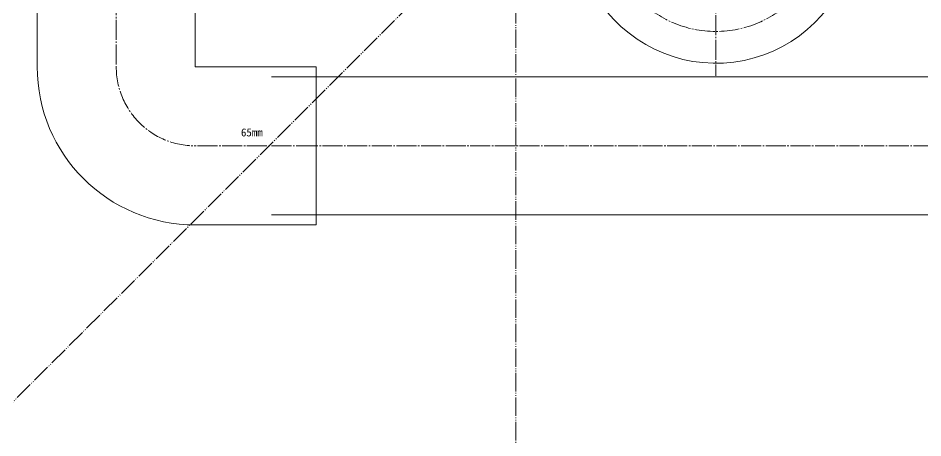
# Model space of a CAD drawing. Units: millimetres at full size. Extents: x -21196 to 21204, y -11807 to 11807.
# Drawn here: x -8273.5 to -7775.6, y -3873.9 to -3642.8 of the extents above; entities that cross this region are included whole.
import ezdxf
from ezdxf.enums import TextEntityAlignment as Align

# ---------------------------------------------------------------- set-up
doc = ezdxf.new("R2010")
doc.units = ezdxf.units.MM
doc.header["$LTSCALE"] = 0.5
doc.linetypes.add('USER3', pattern=[26.999999, 20.299999, -1.7, 0.8, -1.7, 0.8, -1.7])
doc.linetypes.add('USER4', pattern=[27.1, 22, -1.7, 1.7, -1.7])
doc.layers.add('1-0_設備-5(241129配置図菊池追記(立面図).jww)(機器配置図 260128.dwg)', color=7, linetype='Continuous', lineweight=9)
doc.styles.add('ＭＳ ゴシック', font='')
doc.styles.get('ＭＳ ゴシック').set_extended_font_data('MS Gothic')

msp = doc.modelspace()

# ---------------------------------------------------------------- linework, layer by layer
at = {"layer": '1-0_設備-5(241129配置図菊池追記(立面図).jww)(機器配置図 260128.dwg)', "linetype": 'USER4'}
for p, q in [((-7889.5215, -3505.6831), (-7889.5215, -3674.6113)), ((-8219.5215, -3603.1471), (-8219.5215, -3669.6471)), ((-8109.5215, -3713.1471), (-8176.0215, -3713.1471)), ((-7620.7125, -3713.1471), (-8109.5215, -3713.1471))]:
    msp.add_line(p, q, dxfattribs=at)
at = {"layer": '1-0_設備-5(241129配置図菊池追記(立面図).jww)(機器配置図 260128.dwg)', "linetype": 'USER3'}
msp.add_line((-7999.5216, -3577.26), (-8999.5216, -4577.26), dxfattribs=at)
at = {"layer": '1-0_設備-5(241129配置図菊池追記(立面図).jww)(機器配置図 260128.dwg)'}
for p, q in [((-8176.0215, -3669.6471), (-8176.0215, -3603.1471)), ((-8109.5215, -3675.1471), (-8134.1495, -3675.1471)), ((-8109.5215, -3675.1471), (-7620.7125, -3675.1471)), ((-8109.5215, -3751.1471), (-8134.1495, -3751.1471)), ((-8109.5215, -3751.1471), (-7620.7125, -3751.1471)), ((-8176.0215, -3756.6471), (-8109.5215, -3756.6471))]:
    msp.add_line(p, q, dxfattribs=at)
at = {"layer": '1-0_設備-5(241129配置図菊池追記(立面図).jww)(機器配置図 260128.dwg)', "linetype": 'USER3'}
msp.add_lwpolyline([(-7999.5216, -3577.26), (-8999.5216, -3577.26), (-8999.5216, -4577.26), (-7999.5216, -4577.26)], close=True, dxfattribs=at)
at = {"layer": '1-0_設備-5(241129配置図菊池追記(立面図).jww)(機器配置図 260128.dwg)'}
for points in [[(-8176.0215, -3603.1471), (-8263.0215, -3603.1471), (-8263.0215, -3669.6471)], [(-8109.5215, -3756.6471), (-8109.5215, -3669.6471), (-8176.0215, -3669.6471)]]:
    msp.add_lwpolyline(points, dxfattribs=at)
at = {"layer": '1-0_設備-5(241129配置図菊池追記(立面図).jww)(機器配置図 260128.dwg)', "linetype": 'USER4'}
msp.add_circle((-7889.5215, -3590.1472), 60, dxfattribs=at)
at = {"layer": '1-0_設備-5(241129配置図菊池追記(立面図).jww)(機器配置図 260128.dwg)'}
for centre, radius, start, end in [((-7889.5215, -3590.1472), 77.5, 211.073, 49.822), ((-8176.0215, -3669.6471), 87, 180, 270)]:
    msp.add_arc(centre, radius, start, end, dxfattribs=at)
at = {"layer": '1-0_設備-5(241129配置図菊池追記(立面図).jww)(機器配置図 260128.dwg)', "linetype": 'USER4'}
msp.add_arc((-8176.0215, -3669.6471), 43.5, 180, 270, dxfattribs=at)

# ---------------------------------------------------------------- texts
at = {"layer": '1-0_設備-5(241129配置図菊池追記(立面図).jww)(機器配置図 260128.dwg)', "style": 'ＭＳ ゴシック'}
msp.add_text('65mm', height=4.406, dxfattribs=at).set_placement((-8150.8762, -3709.2459), align=Align.BOTTOM_LEFT)

doc.saveas('drawing.dxf')
